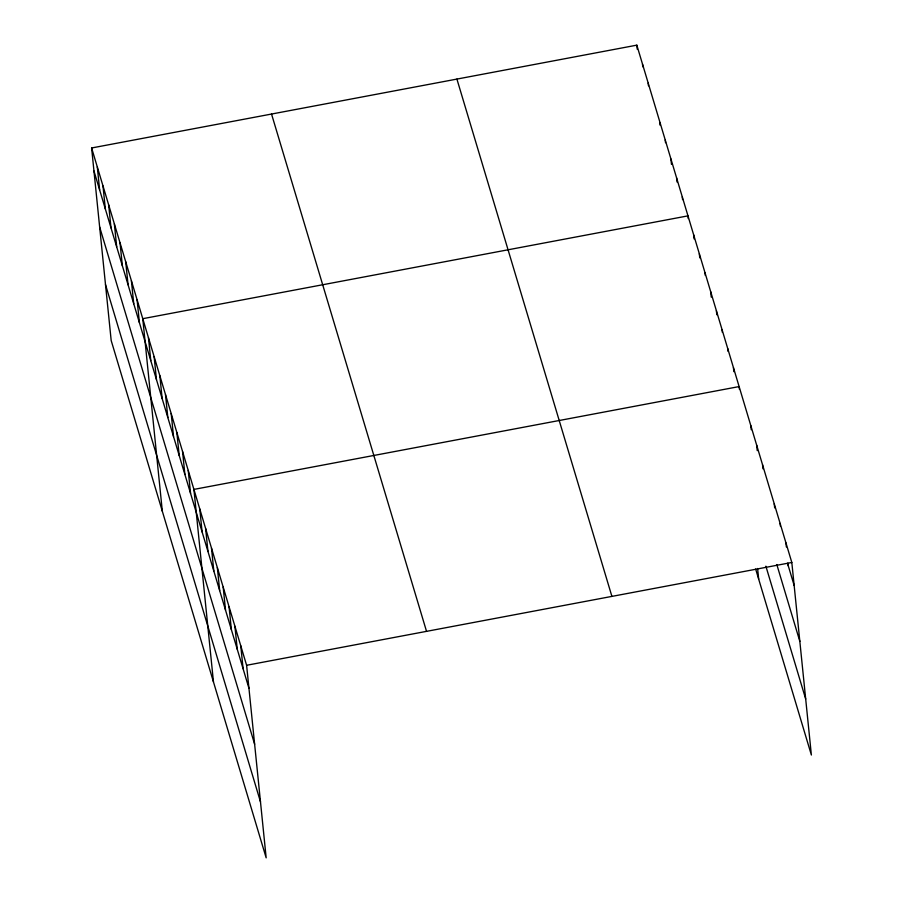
<?xml version="1.0" encoding="UTF-8"?>
<svg xmlns="http://www.w3.org/2000/svg" width="903" height="903" viewBox="0 0 903 903"><rect width="100%" height="100%" fill="white"/><g stroke="black" fill="none" stroke-linecap="round" stroke-linejoin="round"><path stroke-width="1.35" d="M91.621 147.979L246.609 665.285L266.171 857.85L111.182 340.533L91.621 147.979L636.829 45.15L791.818 562.467L811.379 755.021L755.653 569.025M246.609 665.285L791.818 562.467M787.529 563.314L794.155 585.471M776.817 564.556L799.844 641.423M765.879 566.181L805.702 699.069M456.907 79.08L611.907 596.398M271.532 114.038L426.532 631.355M93.957 170.972L248.946 688.289M99.635 226.935L254.635 744.241M105.493 284.58L260.493 801.898M785.971 542.917L786.378 546.981M788.026 563.212L788.308 565.921M780.113 523.379L780.384 526.088M774.255 503.84L774.672 507.892M762.55 464.752L762.956 468.804M756.691 445.202L757.245 450.62M750.833 425.663L751.251 429.726M739.399 389.283L739.128 386.574L193.919 489.403L213.469 681.968M757.606 568.484L758.689 579.139M733.439 367.611L733.857 371.664M727.762 348.637L728.032 351.346M722.073 329.674L722.355 332.383M716.395 310.7L716.801 314.763M710.706 291.737L711.259 297.143M705.029 272.774L705.299 275.471M699.34 253.799L699.757 257.863M693.662 234.836L694.068 238.889M688.255 218.571L687.973 215.862L142.764 318.691L162.326 511.245M682.296 196.899L682.566 199.597M676.607 177.925L677.024 181.988M670.929 158.962L671.471 164.369M665.24 139.988L665.522 142.697M659.698 122.379L659.969 125.077M648.196 83.087L648.467 85.796M642.507 64.113L642.789 66.822M636.829 45.15L637.236 49.213M240.762 645.747L243.099 668.751M234.904 626.208L237.241 649.201M229.046 606.658L231.382 629.662M223.188 587.119L225.524 610.123M217.341 567.569L219.677 590.573M211.483 548.031L213.819 571.035M205.624 528.492L207.961 551.485M199.766 508.942L202.103 531.946M188.23 470.429L190.567 493.433M182.553 451.466L184.889 474.47M176.864 432.503L179.2 455.496M171.186 413.529L173.523 436.533M165.497 394.566L167.834 417.558M159.82 375.592L162.156 398.595M154.131 356.629L156.467 379.621M148.453 337.654L150.79 360.658M137.087 299.717L139.423 322.721M131.398 280.754L133.734 303.758M125.72 261.78L128.057 284.784M120.031 242.817L122.368 265.821M114.354 223.842L116.69 246.846M108.665 204.879L111.001 227.883M102.987 185.916L105.324 208.909M97.298 166.942L99.635 189.946"/></g></svg>
